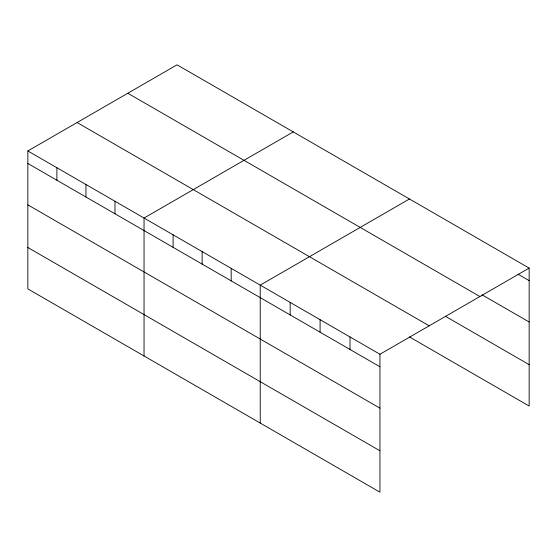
<?xml version="1.0" encoding="UTF-8"?>
<svg xmlns="http://www.w3.org/2000/svg" width="557" height="557" viewBox="0 0 557 557"><rect width="100%" height="100%" fill="white"/><g stroke="black" fill="none" stroke-linecap="round" stroke-linejoin="round"><path stroke-width="0.84" d="M379.944 408.149L379.944 354.245L27.85 150.961L27.85 288.902L379.944 492.179L379.944 408.149L27.85 204.865M409.437 336.922L529.15 406.039L529.15 268.098L177.056 64.821L27.85 150.961M293.247 131.905L144.04 218.045L144.04 355.986M409.437 198.988L260.23 285.128L260.23 423.062M379.944 354.245L529.15 268.098M517.926 274.135L529.15 280.617M482.014 294.792L529.15 322.002M127.818 93.249L479.911 296.526M445.349 316.265L529.15 364.647M77.089 122.533L429.182 325.817M27.85 163.48L379.944 366.757M27.85 247.51L379.944 450.794M350.019 336.964L350.019 349.483M320.087 319.683L320.087 332.202M290.162 302.409L290.162 314.921M231.183 268.356L231.183 280.874M202.135 251.583L202.135 264.102M173.088 234.817L173.088 247.329M114.993 201.272L114.993 213.791M85.945 184.506L85.945 197.018M56.898 167.734L56.898 180.252"/></g></svg>
